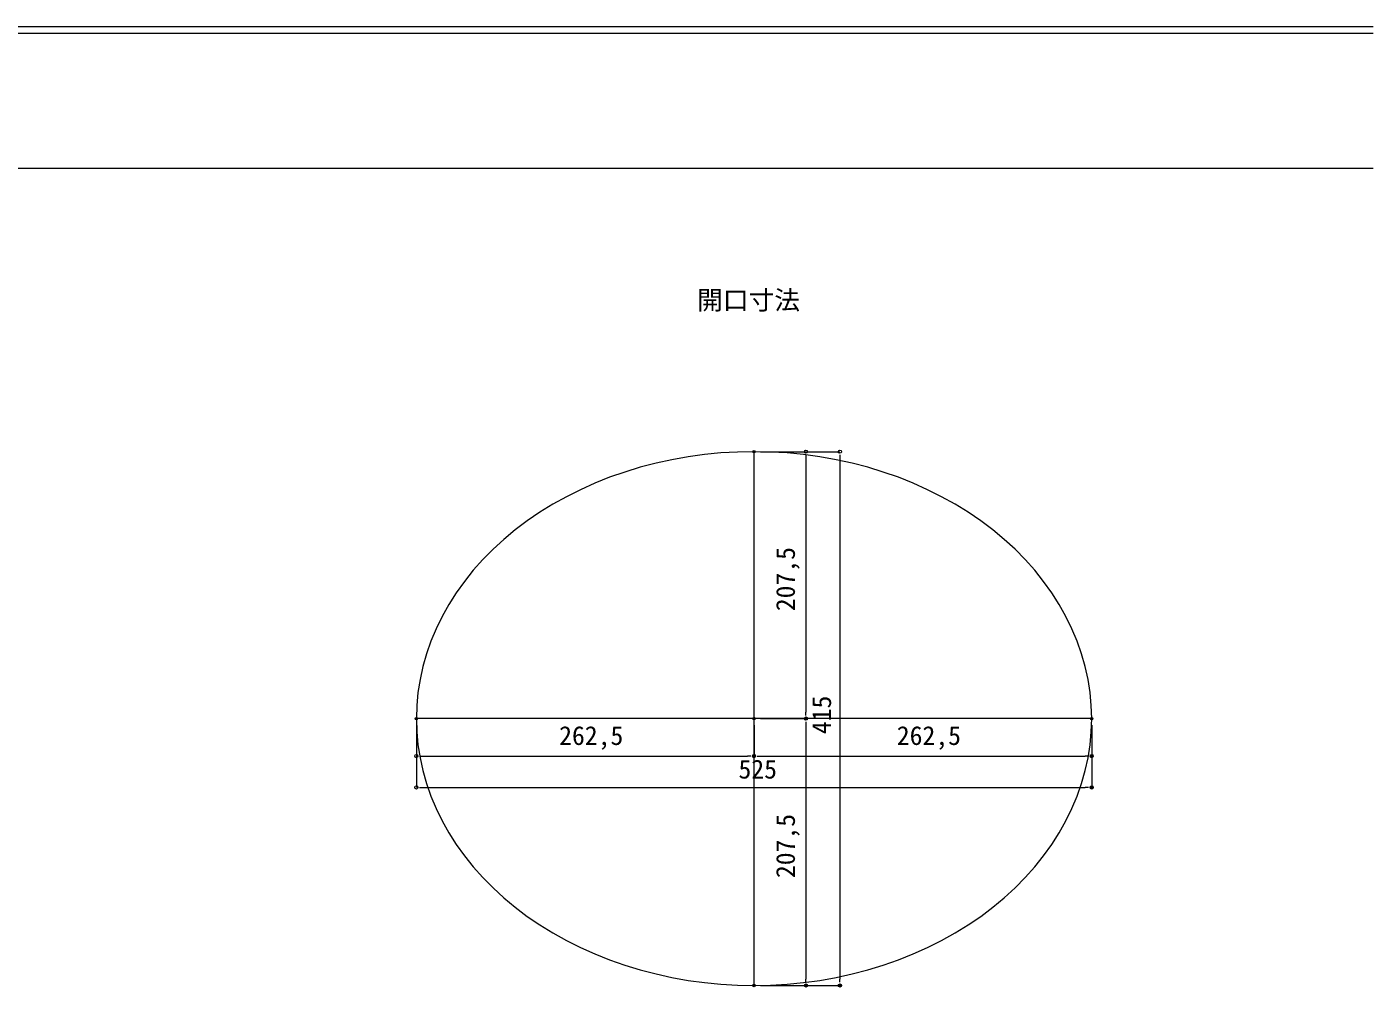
# Model space of a CAD drawing. Units: millimetres, scale not verified. Extents: x -1002 to 1010, y -687 to 676.
# Drawn here: x -44 to 1002, y -106 to 640 of the extents above; entities that cross this region are included whole.
import ezdxf
from ezdxf.enums import TextEntityAlignment as Align

# ---------------------------------------------------------------- set-up
doc = ezdxf.new("R2010")
doc.units = ezdxf.units.MM
doc.header["$LTSCALE"] = 5
doc.header["$PDMODE"] = 32
doc.header["$PDSIZE"] = 2
doc.layers.add('0-0', color=7, linetype='Continuous', lineweight=15)
doc.layers.add('F-0', color=7, linetype='Continuous', lineweight=15)
doc.styles.add('ＭＳ ゴシック', font='')
doc.styles.get('ＭＳ ゴシック').set_extended_font_data('MS Gothic')

# ---------------------------------------------------------------- blocks, each defined once
blk = doc.blocks.new('_DOT')
at = {"layer": '0-0'}
blk.add_line((-0.5, 0), (-1, 0), dxfattribs=at)
blk.add_circle((0, 0), 0.25, dxfattribs=at)
blk.add_circle((0, 0), 0.25, dxfattribs=at)

msp = doc.modelspace()

# ---------------------------------------------------------------- linework, layer by layer
at = {"layer": 'F-0'}
for p, q in [((1002.034, 640.036), (-1002.086, 640.036)), ((1002.034, 635.036), (-1002.086, 635.036)), ((1002.034, 530.036), (-1002.086, 530.036)), ((525.788, 309.762), (587.552, 309.762)), ((525.788, 309.762), (561.172, 309.762)), ((561.172, 304.762), (561.172, 107.262)), ((587.552, 304.762), (587.552, -100.238)), ((258.288, 97.262), (258.288, 48.743)), ((258.288, 97.262), (258.288, 73.125)), ((520.788, 97.262), (520.788, 73.125)), ((520.788, 97.262), (520.788, 73.125)), ((525.788, 102.262), (561.172, 102.262)), ((525.788, 102.262), (561.172, 102.262)), ((561.172, 97.262), (561.172, -100.238)), ((783.288, 97.262), (783.288, 48.743)), ((783.288, 97.262), (783.288, 73.125)), ((263.288, 73.125), (515.788, 73.125)), ((525.788, 73.125), (778.288, 73.125)), ((263.288, 48.743), (778.288, 48.743)), ((525.788, -105.238), (561.172, -105.238)), ((525.788, -105.238), (587.552, -105.238))]:
    msp.add_line(p, q, dxfattribs=at)
at = {"layer": 'F-0', "color": 8, "lineweight": 18}
for p, q in [((520.788, -105.238), (520.788, 309.762)), ((783.288, 102.262), (258.288, 102.262))]:
    msp.add_line(p, q, dxfattribs=at)
at = {"layer": 'F-0', "lineweight": 18}
for points in [[(783.293, 102.262), (782.973, 112.442), (782.023, 122.602), (780.443, 132.712), (778.243, 142.742), (775.423, 152.682), (771.983, 162.492), (767.943, 172.162), (763.303, 181.672), (758.083, 190.982), (752.293, 200.072), (745.943, 208.942), (739.053, 217.542), (731.633, 225.872), (723.703, 233.902), (715.283, 241.612), (706.403, 248.982), (697.073, 256.012), (687.313, 262.662), (677.163, 268.932), (666.623, 274.792), (655.743, 280.242), (644.533, 285.262), (633.023, 289.842), (621.243, 293.972), (609.223, 297.632), (596.993, 300.832), (584.573, 303.542), (572.003, 305.772), (559.303, 307.512), (546.513, 308.762), (533.673, 309.512), (520.793, 309.762), (507.913, 309.512), (495.063, 308.762), (482.273, 307.512), (469.573, 305.772), (457.003, 303.542), (444.593, 300.832), (432.353, 297.632)], [(432.353, 297.632), (420.333, 293.972), (408.553, 289.842), (397.043, 285.262), (385.833, 280.242), (374.953, 274.792), (364.413, 268.932), (354.263, 262.662), (344.503, 256.012), (335.173, 248.982), (326.293, 241.612), (317.873, 233.902), (309.943, 225.872), (302.523, 217.542), (295.633, 208.942), (289.283, 200.072), (283.493, 190.982), (278.273, 181.672), (273.633, 172.162), (269.593, 162.492), (266.153, 152.682), (263.333, 142.742), (261.133, 132.712), (259.553, 122.602), (258.603, 112.442), (258.293, 102.262), (258.603, 92.082), (259.553, 81.922), (261.133, 71.812), (263.333, 61.782), (266.153, 51.842), (269.593, 42.032), (273.633, 32.362), (278.273, 22.852), (283.493, 13.544), (289.283, 4.447), (295.633, -4.414), (302.523, -13.019), (309.943, -21.345), (317.873, -29.374)], [(745.943, -4.414), (752.293, 4.447), (758.083, 13.544), (763.303, 22.852), (767.943, 32.362), (771.983, 42.032), (775.423, 51.842), (778.243, 61.782), (780.443, 71.812), (782.023, 81.922), (782.973, 92.082), (783.293, 102.262)], [(317.873, -29.374), (326.293, -37.086), (335.173, -44.463), (344.503, -51.485), (354.263, -58.138), (364.413, -64.403), (374.953, -70.268), (385.833, -75.717), (397.043, -80.737), (408.553, -85.316), (420.333, -89.443), (432.353, -93.108), (444.593, -96.303), (457.003, -99.019), (469.573, -101.251), (482.273, -102.992), (495.063, -104.239), (507.913, -104.988), (520.793, -105.238), (533.673, -104.988), (546.513, -104.239), (559.303, -102.992), (572.003, -101.251), (584.573, -99.019), (596.993, -96.303), (609.223, -93.108), (621.243, -89.443), (633.023, -85.316), (644.533, -80.737), (655.743, -75.717), (666.623, -70.268), (677.163, -64.403), (687.313, -58.138), (697.073, -51.485), (706.403, -44.463), (715.283, -37.086), (723.703, -29.374), (731.633, -21.345), (739.053, -13.019), (745.943, -4.414)]]:
    msp.add_lwpolyline(points, dxfattribs=at)
at = {"layer": 'F-0'}
for p in [(520.788, 309.762), (258.288, 102.262), (520.788, 102.262), (520.788, 102.262), (561.172, 102.262), (783.288, 102.262), (520.788, 73.125), (783.288, 73.125), (783.288, 48.743), (520.788, -105.238), (561.172, -105.238), (587.552, -105.238)]:
    msp.add_point(p, dxfattribs=at)

# ---------------------------------------------------------------- block references
at = {"layer": 'F-0', "xscale": 5, "yscale": 5}
for p, rotation in [((561.172, 309.762), 90), ((587.552, 309.762), 90), ((561.172, 102.262), 270), ((561.172, 102.262), 90), ((258.288, 73.125), 180), ((520.788, 73.125), 180), ((258.288, 48.743), 180), ((561.172, -105.238), 270), ((587.552, -105.238), 270)]:
    msp.add_blockref('_DOT', p, dxfattribs=dict(at, rotation=rotation))
for p in [(520.788, 73.125), (783.288, 73.125), (783.288, 48.743)]:
    msp.add_blockref('_DOT', p, dxfattribs=at)

# ---------------------------------------------------------------- texts
at = {"layer": 'F-0', "style": 'ＭＳ ゴシック'}
for s, p in [('開口寸法', (476.586, 415.891)), ('262,5', (369.297, 77.338)), ('262,5', (631.797, 77.338)), ('525', (508.701, 51.243))]:
    msp.add_text(s, height=14.66, dxfattribs=at).set_placement(p, align=Align.BOTTOM_LEFT)
for s, p in [('207,5', (556.959, 185.771)), ('415', (585.052, 90.175)), ('207,5', (556.959, -21.729))]:
    msp.add_text(s, height=14.66, rotation=90, dxfattribs=at).set_placement(p, align=Align.BOTTOM_LEFT)

doc.saveas('drawing.dxf')
